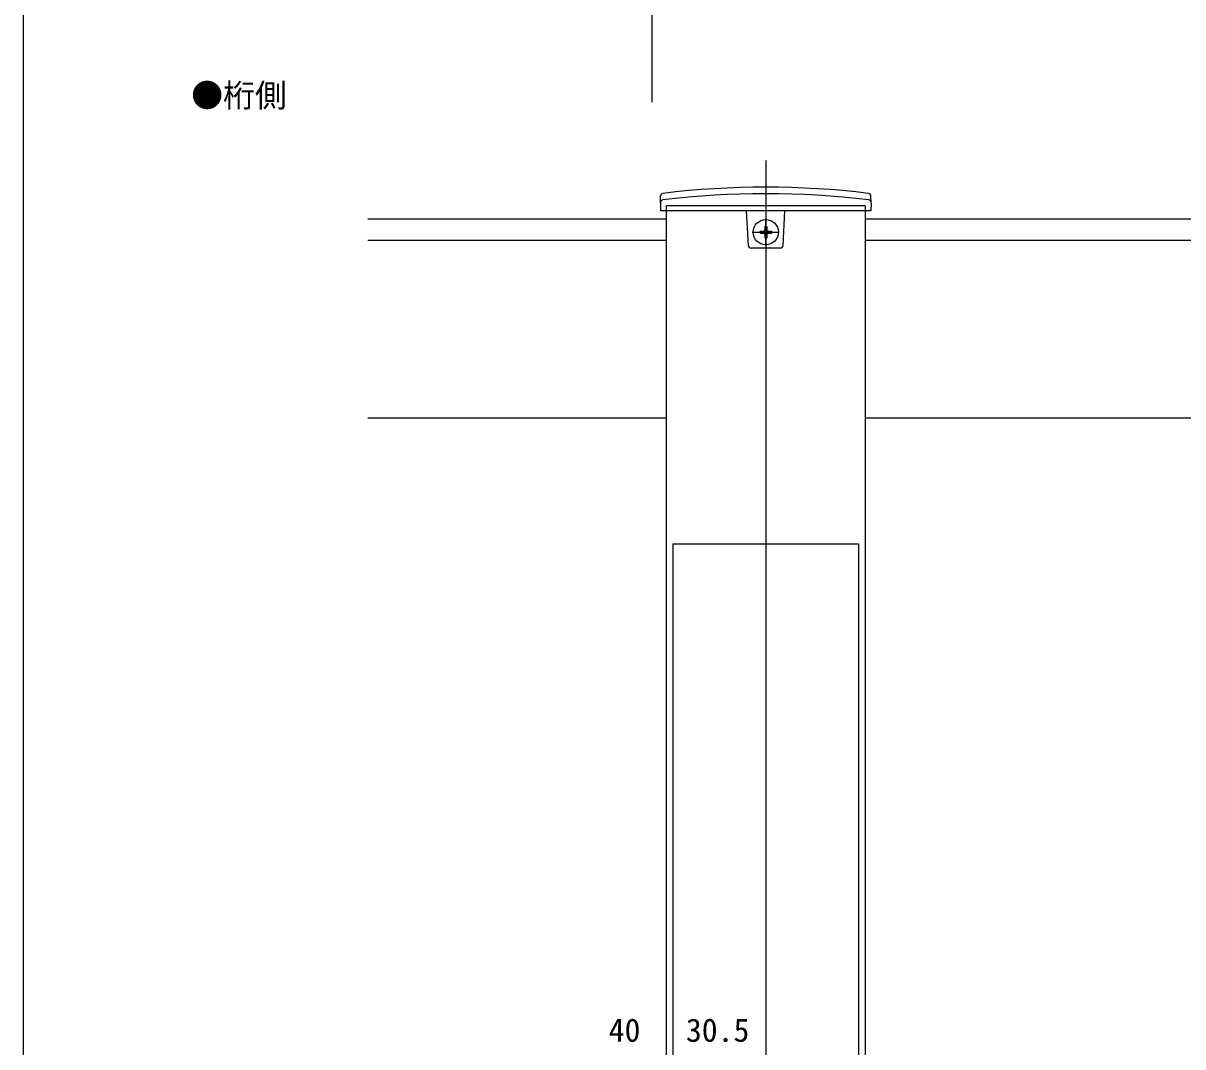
# Model space of a CAD drawing. Units: millimetres, scale not verified. Extents: x -525 to 525, y -785 to 780.
# Drawn here: x -525 to -87.7, y -343.1 to 43 of the extents above; entities that cross this region are included whole.
import ezdxf
from ezdxf.enums import TextEntityAlignment as Align

# ---------------------------------------------------------------- set-up
doc = ezdxf.new("R2010")
doc.units = ezdxf.units.MM
doc.header["$LTSCALE"] = 4
for name, color, linetype in [('0-1_USER1', 3, 'Continuous'), ('0-3_YKK_12', 2, 'Continuous'), ('0-4_YKK_13', 4, 'Continuous'), ('0-5_YKK_D', 6, 'Continuous'), ('0-6_YKK_ZWAK', 7, 'Continuous')]:
    doc.layers.add(name, color=color, linetype=linetype)
doc.styles.add('ＭＳ ゴシック', font='')
doc.styles.get('ＭＳ ゴシック').set_extended_font_data('MS Gothic')

msp = doc.modelspace()

# ---------------------------------------------------------------- linework, layer by layer
at = {"layer": '0-3_YKK_12'}
for p, q in [((-288, 617.203), (-288, 13.203)), ((-245, -8.8), (-245, -734.8)), ((-207.5, -25.8), (-282.5, -25.8)), ((-282.5, -25.8), (-282.5, -27.8)), ((-207.5, -25.8), (-207.5, -27.8)), ((-282.5, -27.8), (-282.5, -374.322)), ((-207.5, -27.8), (-207.5, -374.322)), ((-395, -30.803), (-282.5, -30.803)), ((-207.5, -30.803), (217.5, -30.803)), ((-395, -38.803), (-282.5, -38.803)), ((-207.5, -38.803), (217.5, -38.803)), ((-395, -105.803), (-282.5, -105.803)), ((-280, -153.3), (-210, -153.3)), ((-280, -153.3), (-280, -378.464)), ((-210, -153.3), (-210, -378.464))]:
    msp.add_line(p, q, dxfattribs=at)
msp.add_lwpolyline([(-207.5, -105.803), (217.5, -105.803), (217.5, -30.803)], dxfattribs=at)
at = {"layer": '0-4_YKK_13'}
for p, q in [((-284.7, -24.8), (-284.653, -22.133)), ((-284.7, -24.8), (-284.648, -27.8)), ((-205.3, -24.8), (-205.352, -27.8)), ((-205.3, -24.8), (-205.347, -22.133)), ((-205.352, -27.8), (-284.648, -27.8)), ((-251.55, -40.852), (-252.234, -27.8)), ((-238.45, -40.852), (-237.766, -27.8)), ((-245.35, -33.65), (-244.65, -33.65)), ((-245.35, -33.65), (-245.35, -34.95)), ((-245, -40.9), (-245, -30.7)), ((-244.65, -33.65), (-244.65, -34.95)), ((-250.1, -35.8), (-239.9, -35.8)), ((-247.15, -35.45), (-247.15, -36.15)), ((-247.15, -35.45), (-245.85, -35.45)), ((-247.15, -36.15), (-245.85, -36.15)), ((-245.35, -36.65), (-245.35, -37.95)), ((-245.35, -37.95), (-244.65, -37.95)), ((-244.65, -36.65), (-244.65, -37.95)), ((-244.15, -35.45), (-242.85, -35.45)), ((-244.15, -36.15), (-242.85, -36.15)), ((-242.85, -35.45), (-242.85, -36.15)), ((-239.449, -41.8), (-250.551, -41.8))]:
    msp.add_line(p, q, dxfattribs=at)
msp.add_circle((-245, -35.8), 4.75, dxfattribs=at)
for centre, radius, start, end in [((-283.654, -22.151), 1, 96.9597, 179), ((-245, -338.8), 317.528, 82.97773, 97.02227), ((-245, -338.8), 320, 83.0403, 96.9597), ((-206.346, -22.151), 1, 1, 83.0403), ((-283.697, -24.647), 1, 97.02227, 179), ((-206.303, -24.647), 1, 1, 82.97773), ((-245.85, -34.95), 0.5, 270, 0), ((-244.15, -34.95), 0.5, 180, 270), ((-245.85, -36.65), 0.5, 0, 90), ((-244.15, -36.65), 0.5, 90, 180), ((-250.551, -40.8), 1, 183, 270), ((-239.449, -40.8), 1, 270, 357)]:
    msp.add_arc(centre, radius, start, end, dxfattribs=at)
at = {"layer": '0-6_YKK_ZWAK'}
msp.add_line((-525, 745.2), (-525, -784.8), dxfattribs=at)

# ---------------------------------------------------------------- texts
at = {"layer": '0-1_USER1', "style": 'ＭＳ ゴシック'}
msp.add_text('●桁側', height=8.798, dxfattribs=at).set_placement((-461.636, 8.768), align=Align.BOTTOM_LEFT)
at = {"layer": '0-5_YKK_D', "style": 'ＭＳ ゴシック'}
for s, p in [('40', (-304.227, -343.8)), ('30.5', (-275.114, -343.8))]:
    msp.add_text(s, height=8.798, dxfattribs=at).set_placement(p, align=Align.BOTTOM_LEFT)

doc.saveas('drawing.dxf')
